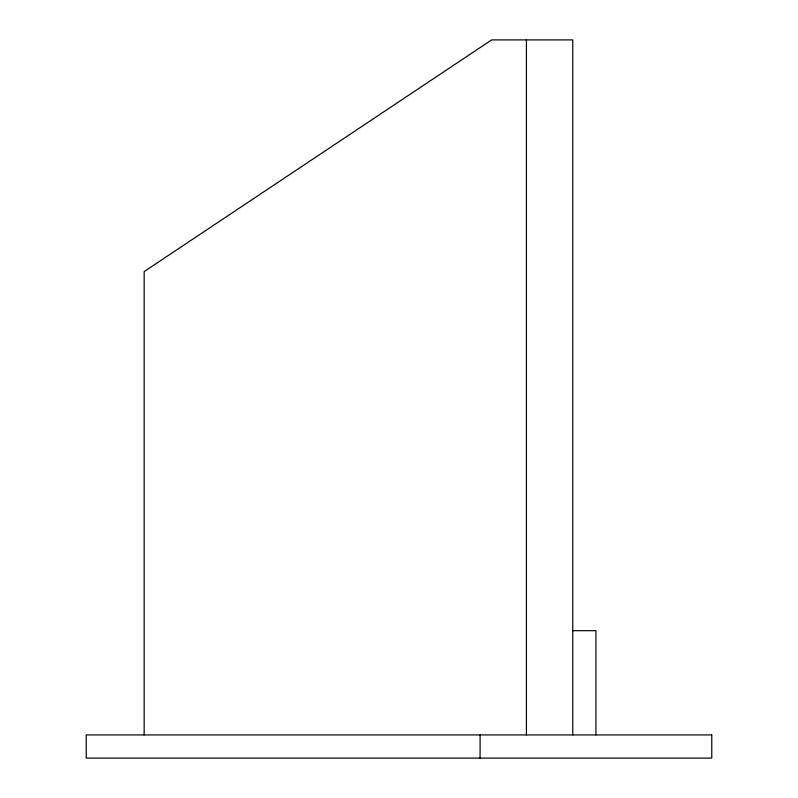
<?xml version="1.0" encoding="UTF-8"?>
<svg xmlns="http://www.w3.org/2000/svg" width="798" height="798" viewBox="0 0 798 798"><rect width="100%" height="100%" fill="white"/><g stroke="black" fill="none" stroke-linecap="round" stroke-linejoin="round"><path stroke-width="1.2" d="M572.755 630.679L595.926 630.679L595.926 734.928M572.755 734.928L572.755 39.9L491.668 39.9L144.159 271.579L144.159 734.928M526.421 39.9L526.421 734.928M480.087 734.928L480.087 758.1M711.766 734.928L86.234 734.928L86.234 758.1L711.766 758.1L711.766 734.928"/></g></svg>
